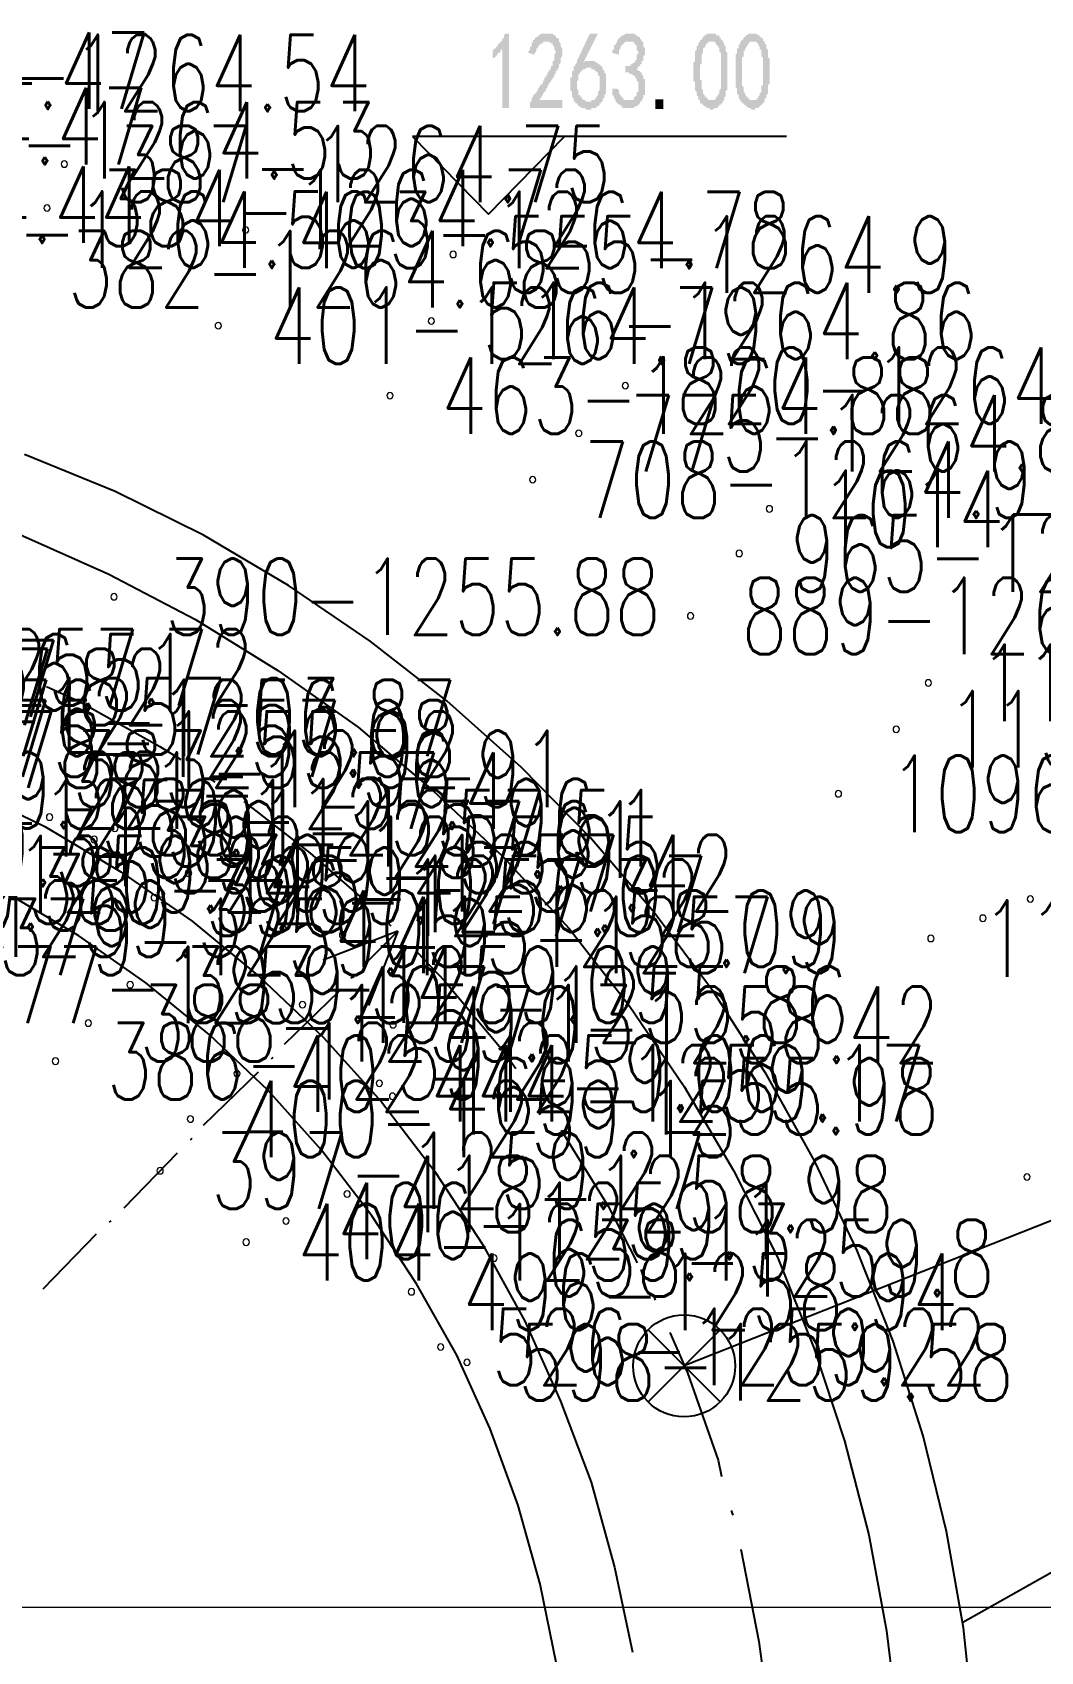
# Model space of a CAD drawing. Header units: millimetres. Extents: x 6156 to 7119, y 3162 to 3647.
# Drawn here: x 6953.5 to 6993.1, y 3519.4 to 3582.9 of the extents above; entities that cross this region are included whole.
import ezdxf
from ezdxf.enums import TextEntityAlignment as Align

# ---------------------------------------------------------------- set-up
doc = ezdxf.new("R2010")
doc.units = ezdxf.units.MM
doc.layers.add('图层1', color=7, linetype='Continuous')
doc.layers.add('点图2', color=30, linetype='Continuous', lineweight=5)
doc.styles.add('HBtxt', font='txt', dxfattribs={"width": 0.7, "bigfont": 'HZTXT'})

msp = doc.modelspace()

# ---------------------------------------------------------------- hatches: boundary and pattern name
at = {"layer": '图层1', "transparency": 33554559}
for points in [[(6971.949, 3582.328), (6971.949, 3582.265), (6971.949, 3582.265), (6971.886, 3582.265), (6971.886, 3582.201), (6971.886, 3582.201), (6971.822, 3582.138), (6971.822, 3582.138), (6971.759, 3582.138), (6971.759, 3582.074), (6971.759, 3582.074), (6971.695, 3582.011), (6971.695, 3582.011), (6971.632, 3581.947), (6971.632, 3581.947), (6971.568, 3581.947), (6971.568, 3581.884), (6971.568, 3581.884), (6971.568, 3582.201), (6971.568, 3582.265), (6971.632, 3582.265), (6971.632, 3582.265), (6971.632, 3582.328), (6971.695, 3582.328), (6971.695, 3582.392), (6971.759, 3582.392), (6971.759, 3582.455), (6971.759, 3582.455), (6971.822, 3582.519), (6971.822, 3582.519), (6971.822, 3582.519), (6971.886, 3582.582), (6971.886, 3582.582), (6971.949, 3582.646), (6971.949, 3582.646), (6971.949, 3582.709), (6972.013, 3582.709), (6972.013, 3582.773), (6972.013, 3582.773), (6972.013, 3582.836), (6972.076, 3582.9), (6972.076, 3582.9), (6972.203, 3582.9), (6972.203, 3579.979), (6971.949, 3579.979)], [(6973.029, 3580.042), (6973.029, 3580.106), (6973.029, 3580.169), (6973.029, 3580.169), (6973.029, 3580.233), (6973.092, 3580.233), (6973.092, 3580.296), (6973.092, 3580.296), (6973.092, 3580.36), (6973.156, 3580.423), (6973.156, 3580.423), (6973.156, 3580.487), (6973.219, 3580.487), (6973.219, 3580.487), (6973.219, 3580.55), (6973.219, 3580.55), (6973.283, 3580.55), (6973.283, 3580.614), (6973.283, 3580.614), (6973.346, 3580.677), (6973.346, 3580.677), (6973.346, 3580.741), (6973.346, 3580.741), (6973.41, 3580.804), (6973.41, 3580.804), (6973.41, 3580.868), (6973.473, 3580.868), (6973.473, 3580.931), (6973.537, 3580.931), (6973.537, 3580.995), (6973.537, 3581.058), (6973.6, 3581.058), (6973.6, 3581.122), (6973.6, 3581.185), (6973.664, 3581.185), (6973.664, 3581.249), (6973.727, 3581.312), (6973.727, 3581.312), (6973.727, 3581.376), (6973.791, 3581.439), (6973.791, 3581.439), (6973.791, 3581.503), (6973.854, 3581.503), (6973.854, 3581.566), (6973.854, 3581.566), (6973.854, 3581.63), (6973.918, 3581.63), (6973.918, 3581.693), (6973.918, 3581.693), (6973.918, 3581.757), (6973.918, 3581.757), (6973.918, 3581.82), (6973.981, 3581.82), (6973.981, 3581.884), (6973.981, 3581.884), (6973.981, 3581.947), (6973.981, 3582.011), (6973.981, 3582.011), (6973.981, 3582.074), (6974.045, 3582.138), (6974.045, 3582.138), (6974.045, 3582.201), (6974.045, 3582.201), (6973.981, 3582.265), (6973.981, 3582.328), (6973.981, 3582.328), (6973.981, 3582.392), (6973.981, 3582.392), (6973.918, 3582.455), (6973.918, 3582.455), (6973.918, 3582.518), (6973.854, 3582.518), (6973.854, 3582.518), (6973.791, 3582.582), (6973.791, 3582.582), (6973.727, 3582.582), (6973.727, 3582.582), (6973.664, 3582.582), (6973.664, 3582.582), (6973.6, 3582.582), (6973.6, 3582.582), (6973.537, 3582.582), (6973.537, 3582.518), (6973.537, 3582.518), (6973.473, 3582.518), (6973.473, 3582.518), (6973.41, 3582.455), (6973.41, 3582.455), (6973.41, 3582.455), (6973.346, 3582.392), (6973.346, 3582.392), (6973.346, 3582.328), (6973.283, 3582.328), (6973.283, 3582.265), (6973.283, 3582.265), (6973.283, 3582.201), (6973.219, 3582.138), (6973.219, 3582.138), (6973.219, 3582.074), (6972.965, 3582.138), (6972.965, 3582.201), (6973.029, 3582.265), (6973.029, 3582.265), (6973.029, 3582.328), (6973.029, 3582.392), (6973.092, 3582.392), (6973.092, 3582.455), (6973.092, 3582.455), (6973.092, 3582.518), (6973.156, 3582.582), (6973.156, 3582.582), (6973.156, 3582.645), (6973.156, 3582.645), (6973.219, 3582.645), (6973.219, 3582.709), (6973.219, 3582.709), (6973.283, 3582.772), (6973.283, 3582.772), (6973.346, 3582.772), (6973.346, 3582.836), (6973.346, 3582.836), (6973.41, 3582.836), (6973.41, 3582.836), (6973.473, 3582.899), (6973.473, 3582.899), (6973.537, 3582.899), (6973.537, 3582.899), (6973.6, 3582.899), (6973.6, 3582.899), (6973.664, 3582.899), (6973.664, 3582.899), (6973.727, 3582.899), (6973.727, 3582.899), (6973.791, 3582.899), (6973.791, 3582.899), (6973.854, 3582.899), (6973.854, 3582.899), (6973.854, 3582.899), (6973.918, 3582.899), (6973.918, 3582.899), (6973.981, 3582.836), (6973.981, 3582.836), (6974.045, 3582.836), (6974.045, 3582.772), (6974.045, 3582.772), (6974.045, 3582.772), (6974.108, 3582.709), (6974.108, 3582.709), (6974.172, 3582.709), (6974.172, 3582.645), (6974.172, 3582.582), (6974.172, 3582.582), (6974.235, 3582.518), (6974.235, 3582.518), (6974.235, 3582.455), (6974.235, 3582.455), (6974.235, 3582.392), (6974.299, 3582.328), (6974.299, 3582.328), (6974.299, 3582.265), (6974.299, 3582.201), (6974.299, 3582.201), (6974.299, 3582.138), (6974.299, 3582.074), (6974.299, 3582.074), (6974.299, 3582.011), (6974.299, 3582.011), (6974.235, 3581.947), (6974.235, 3581.947), (6974.235, 3581.884), (6974.235, 3581.82), (6974.235, 3581.82), (6974.235, 3581.757), (6974.235, 3581.757), (6974.172, 3581.693), (6974.172, 3581.63), (6974.172, 3581.63), (6974.172, 3581.566), (6974.108, 3581.503), (6974.108, 3581.503), (6974.108, 3581.439), (6974.108, 3581.439), (6974.045, 3581.439), (6974.045, 3581.376), (6974.045, 3581.376), (6974.045, 3581.376), (6974.045, 3581.312), (6973.981, 3581.312), (6973.981, 3581.249), (6973.981, 3581.249), (6973.981, 3581.185), (6973.918, 3581.185), (6973.918, 3581.185), (6973.918, 3581.122), (6973.918, 3581.122), (6973.854, 3581.058), (6973.854, 3581.058), (6973.854, 3580.995), (6973.791, 3580.995), (6973.791, 3580.931), (6973.791, 3580.931), (6973.727, 3580.868), (6973.727, 3580.804), (6973.727, 3580.804), (6973.664, 3580.741), (6973.664, 3580.741), (6973.664, 3580.677), (6973.6, 3580.614), (6973.6, 3580.614), (6973.537, 3580.55), (6973.537, 3580.487), (6973.537, 3580.487), (6973.473, 3580.423), (6973.473, 3580.36), (6973.41, 3580.36), (6973.41, 3580.296), (6974.299, 3580.296), (6974.299, 3579.979), (6973.029, 3579.979)], [(6976.267, 3580.741), (6976.458, 3580.741), (6976.458, 3580.741), (6976.521, 3580.677), (6976.521, 3580.614), (6976.521, 3580.614), (6976.521, 3580.55), (6976.521, 3580.55), (6976.585, 3580.487), (6976.585, 3580.487), (6976.585, 3580.423), (6976.648, 3580.423), (6976.648, 3580.36), (6976.648, 3580.36), (6976.712, 3580.36), (6976.712, 3580.296), (6976.775, 3580.296), (6976.775, 3580.296), (6976.839, 3580.296), (6976.839, 3580.296), (6976.902, 3580.296), (6976.902, 3580.296), (6976.902, 3580.296), (6976.966, 3580.296), (6976.966, 3580.296), (6977.029, 3580.296), (6977.029, 3580.296), (6977.093, 3580.296), (6977.093, 3580.36), (6977.093, 3580.36), (6977.156, 3580.423), (6977.156, 3580.423), (6977.22, 3580.487), (6977.22, 3580.487), (6977.22, 3580.487), (6977.22, 3580.55), (6977.22, 3580.55), (6977.22, 3580.614), (6977.283, 3580.614), (6977.283, 3580.677), (6977.283, 3580.741), (6977.283, 3580.741), (6977.283, 3580.804), (6977.283, 3580.868), (6977.283, 3580.868), (6977.283, 3580.931), (6977.283, 3580.931), (6977.283, 3580.995), (6977.22, 3581.058), (6977.22, 3581.058), (6977.22, 3581.122), (6977.22, 3581.122), (6977.156, 3581.185), (6977.156, 3581.185), (6977.156, 3581.249), (6977.156, 3581.249), (6977.093, 3581.249), (6977.093, 3581.249), (6977.029, 3581.312), (6977.029, 3581.312), (6977.029, 3581.312), (6976.966, 3581.312), (6976.966, 3581.312), (6976.902, 3581.376), (6976.902, 3581.376), (6976.839, 3581.376), (6976.775, 3581.376), (6976.775, 3581.376), (6976.775, 3581.63), (6976.775, 3581.63), (6976.839, 3581.63), (6976.902, 3581.63), (6976.902, 3581.63), (6976.966, 3581.63), (6976.966, 3581.693), (6977.029, 3581.693), (6977.029, 3581.693), (6977.029, 3581.693), (6977.093, 3581.757), (6977.093, 3581.757), (6977.156, 3581.757), (6977.156, 3581.82), (6977.156, 3581.82), (6977.156, 3581.82), (6977.22, 3581.884), (6977.22, 3581.884), (6977.22, 3581.947), (6977.22, 3581.947), (6977.22, 3582.011), (6977.22, 3582.011), (6977.22, 3582.074), (6977.283, 3582.138), (6977.283, 3582.201), (6977.283, 3582.201), (6977.22, 3582.265), (6977.22, 3582.265), (6977.22, 3582.328), (6977.22, 3582.392), (6977.22, 3582.392), (6977.22, 3582.455), (6977.156, 3582.455), (6977.156, 3582.519), (6977.156, 3582.519), (6977.093, 3582.519), (6977.093, 3582.582), (6977.029, 3582.582), (6977.029, 3582.582), (6977.029, 3582.582), (6976.966, 3582.582), (6976.966, 3582.582), (6976.902, 3582.582), (6976.902, 3582.582), (6976.839, 3582.582), (6976.839, 3582.582), (6976.775, 3582.582), (6976.775, 3582.582), (6976.775, 3582.582), (6976.712, 3582.519), (6976.712, 3582.519), (6976.712, 3582.519), (6976.648, 3582.455), (6976.648, 3582.455), (6976.648, 3582.455), (6976.585, 3582.392), (6976.585, 3582.328), (6976.585, 3582.328), (6976.521, 3582.265), (6976.521, 3582.265), (6976.521, 3582.201), (6976.521, 3582.138), (6976.521, 3582.074), (6976.267, 3582.138), (6976.267, 3582.201), (6976.267, 3582.265), (6976.331, 3582.265), (6976.331, 3582.328), (6976.331, 3582.328), (6976.331, 3582.392), (6976.331, 3582.455), (6976.394, 3582.455), (6976.394, 3582.519), (6976.394, 3582.519), (6976.458, 3582.582), (6976.458, 3582.582), (6976.458, 3582.646), (6976.458, 3582.646), (6976.521, 3582.709), (6976.521, 3582.709), (6976.521, 3582.709), (6976.585, 3582.772), (6976.585, 3582.772), (6976.648, 3582.836), (6976.648, 3582.836), (6976.648, 3582.836), (6976.712, 3582.836), (6976.712, 3582.836), (6976.775, 3582.899), (6976.775, 3582.899), (6976.839, 3582.899), (6976.839, 3582.899), (6976.902, 3582.899), (6976.966, 3582.899), (6976.966, 3582.899), (6977.029, 3582.899), (6977.029, 3582.899), (6977.093, 3582.899), (6977.093, 3582.899), (6977.156, 3582.899), (6977.156, 3582.836), (6977.156, 3582.836), (6977.22, 3582.836), (6977.22, 3582.836), (6977.283, 3582.772), (6977.283, 3582.772), (6977.347, 3582.772), (6977.347, 3582.709), (6977.347, 3582.709), (6977.41, 3582.646), (6977.41, 3582.646), (6977.41, 3582.582), (6977.474, 3582.582), (6977.474, 3582.519), (6977.474, 3582.519), (6977.474, 3582.455), (6977.474, 3582.455), (6977.474, 3582.392), (6977.474, 3582.392), (6977.537, 3582.328), (6977.537, 3582.265), (6977.537, 3582.265), (6977.537, 3582.201), (6977.537, 3582.138), (6977.537, 3582.138), (6977.537, 3582.074), (6977.474, 3582.011), (6977.474, 3582.011), (6977.474, 3582.011), (6977.474, 3581.947), (6977.474, 3581.884), (6977.474, 3581.884), (6977.474, 3581.82), (6977.41, 3581.82), (6977.41, 3581.757), (6977.41, 3581.757), (6977.41, 3581.693), (6977.347, 3581.693), (6977.347, 3581.63), (6977.283, 3581.63), (6977.283, 3581.566), (6977.283, 3581.566), (6977.22, 3581.503), (6977.22, 3581.503), (6977.22, 3581.503), (6977.283, 3581.439), (6977.283, 3581.439), (6977.347, 3581.439), (6977.347, 3581.376), (6977.347, 3581.376), (6977.41, 3581.376), (6977.41, 3581.312), (6977.41, 3581.312), (6977.474, 3581.249), (6977.474, 3581.249), (6977.474, 3581.185), (6977.474, 3581.185), (6977.474, 3581.122), (6977.537, 3581.122), (6977.537, 3581.058), (6977.537, 3581.058), (6977.537, 3580.995), (6977.537, 3580.931), (6977.537, 3580.931), (6977.537, 3580.868), (6977.537, 3580.804), (6977.537, 3580.741), (6977.537, 3580.741), (6977.537, 3580.677), (6977.537, 3580.614), (6977.537, 3580.614), (6977.537, 3580.55), (6977.537, 3580.487), (6977.474, 3580.487), (6977.474, 3580.423), (6977.474, 3580.423), (6977.474, 3580.36), (6977.474, 3580.36), (6977.41, 3580.296), (6977.41, 3580.233), (6977.41, 3580.233), (6977.347, 3580.233), (6977.347, 3580.169), (6977.347, 3580.169), (6977.347, 3580.169), (6977.283, 3580.106), (6977.283, 3580.106), (6977.22, 3580.042), (6977.22, 3580.042), (6977.156, 3580.042), (6977.156, 3580.042), (6977.093, 3579.979), (6977.093, 3579.979), (6977.093, 3579.979), (6977.029, 3579.979), (6977.029, 3579.979), (6976.966, 3579.979), (6976.966, 3579.979), (6976.902, 3579.979), (6976.902, 3579.979), (6976.839, 3579.979), (6976.839, 3579.979), (6976.775, 3579.979), (6976.775, 3579.979), (6976.712, 3579.979), (6976.712, 3579.979), (6976.648, 3579.979), (6976.648, 3580.042), (6976.585, 3580.042), (6976.585, 3580.042), (6976.585, 3580.106), (6976.521, 3580.106), (6976.521, 3580.106), (6976.458, 3580.169), (6976.458, 3580.169), (6976.458, 3580.169), (6976.394, 3580.233), (6976.394, 3580.233), (6976.394, 3580.296), (6976.394, 3580.296), (6976.331, 3580.36), (6976.331, 3580.36), (6976.331, 3580.423), (6976.331, 3580.423), (6976.267, 3580.487), (6976.267, 3580.55), (6976.267, 3580.55), (6976.267, 3580.614), (6976.267, 3580.677), (6976.267, 3580.677), (6976.267, 3580.741)]]:
    msp.add_hatch(color=256, dxfattribs=at).paths.add_polyline_path(points)
h = msp.add_hatch(color=256, dxfattribs=at)
h.paths.add_polyline_path([(6974.616, 3580.995), (6974.616, 3581.058), (6974.616, 3581.058), (6974.616, 3581.122), (6974.616, 3581.185), (6974.68, 3581.185), (6974.68, 3581.249), (6974.68, 3581.312), (6974.68, 3581.312), (6974.68, 3581.376), (6974.68, 3581.376), (6974.68, 3581.439), (6974.743, 3581.439), (6974.743, 3581.503), (6974.743, 3581.503), (6974.743, 3581.566), (6974.743, 3581.63), (6974.807, 3581.63), (6974.807, 3581.693), (6974.807, 3581.693), (6974.87, 3581.757), (6974.87, 3581.82), (6974.87, 3581.82), (6975.378, 3582.899), (6975.696, 3582.899), (6975.124, 3581.757), (6975.188, 3581.82), (6975.188, 3581.82), (6975.251, 3581.82), (6975.315, 3581.82), (6975.315, 3581.82), (6975.378, 3581.82), (6975.378, 3581.82), (6975.442, 3581.82), (6975.442, 3581.82), (6975.505, 3581.82), (6975.505, 3581.82), (6975.569, 3581.82), (6975.569, 3581.82), (6975.569, 3581.82), (6975.632, 3581.757), (6975.632, 3581.757), (6975.696, 3581.757), (6975.696, 3581.757), (6975.696, 3581.693), (6975.759, 3581.693), (6975.759, 3581.693), (6975.823, 3581.63), (6975.823, 3581.63), (6975.886, 3581.566), (6975.886, 3581.566), (6975.886, 3581.503), (6975.886, 3581.503), (6975.95, 3581.439), (6975.95, 3581.439), (6975.95, 3581.439), (6975.95, 3581.376), (6976.013, 3581.312), (6976.013, 3581.312), (6976.013, 3581.249), (6976.013, 3581.185), (6976.013, 3581.185), (6976.013, 3581.122), (6976.013, 3581.058), (6976.013, 3581.058), (6976.013, 3580.995), (6976.013, 3580.995), (6976.013, 3580.931), (6976.013, 3580.868), (6976.013, 3580.868), (6976.013, 3580.804), (6976.013, 3580.741), (6976.013, 3580.741), (6976.013, 3580.677), (6976.013, 3580.614), (6976.013, 3580.614), (6976.013, 3580.55), (6976.013, 3580.55), (6975.95, 3580.487), (6975.95, 3580.423), (6975.95, 3580.423), (6975.95, 3580.36), (6975.886, 3580.36), (6975.886, 3580.296), (6975.886, 3580.296), (6975.886, 3580.233), (6975.823, 3580.233), (6975.823, 3580.169), (6975.759, 3580.169), (6975.759, 3580.169), (6975.759, 3580.106), (6975.759, 3580.106), (6975.696, 3580.042), (6975.696, 3580.042), (6975.632, 3580.042), (6975.632, 3580.042), (6975.632, 3579.979), (6975.569, 3579.979), (6975.569, 3579.979), (6975.505, 3579.979), (6975.505, 3579.979), (6975.442, 3579.979), (6975.442, 3579.915), (6975.378, 3579.915), (6975.315, 3579.915), (6975.315, 3579.915), (6975.251, 3579.915), (6975.251, 3579.915), (6975.188, 3579.979), (6975.188, 3579.979), (6975.124, 3579.979), (6975.124, 3579.979), (6975.061, 3579.979), (6975.061, 3579.979), (6974.997, 3580.042), (6974.997, 3580.042), (6974.997, 3580.042), (6974.934, 3580.042), (6974.934, 3580.106), (6974.934, 3580.106), (6974.87, 3580.106), (6974.87, 3580.169), (6974.807, 3580.169), (6974.807, 3580.233), (6974.807, 3580.233), (6974.743, 3580.233), (6974.743, 3580.296), (6974.743, 3580.36), (6974.743, 3580.36), (6974.68, 3580.423), (6974.68, 3580.423), (6974.68, 3580.487), (6974.68, 3580.55), (6974.68, 3580.55), (6974.68, 3580.614), (6974.616, 3580.677), (6974.616, 3580.677), (6974.616, 3580.741), (6974.616, 3580.804), (6974.616, 3580.804), (6974.616, 3580.868), (6974.616, 3580.868), (6974.616, 3580.931), (6974.616, 3580.995), (6974.616, 3580.995)], flags=0)
h.paths.add_polyline_path([(6974.997, 3580.423), (6975.061, 3580.423), (6975.061, 3580.36), (6975.061, 3580.36), (6975.124, 3580.296), (6975.124, 3580.296), (6975.188, 3580.296), (6975.188, 3580.296), (6975.251, 3580.233), (6975.251, 3580.233), (6975.315, 3580.233), (6975.315, 3580.233), (6975.378, 3580.233), (6975.378, 3580.233), (6975.442, 3580.233), (6975.442, 3580.233), (6975.442, 3580.296), (6975.505, 3580.296), (6975.505, 3580.296), (6975.569, 3580.296), (6975.569, 3580.36), (6975.632, 3580.36), (6975.632, 3580.423), (6975.632, 3580.423), (6975.632, 3580.423), (6975.696, 3580.487), (6975.696, 3580.487), (6975.696, 3580.55), (6975.696, 3580.55), (6975.696, 3580.614), (6975.759, 3580.677), (6975.759, 3580.677), (6975.759, 3580.741), (6975.759, 3580.804), (6975.759, 3580.804), (6975.759, 3580.868), (6975.759, 3580.931), (6975.759, 3580.931), (6975.759, 3580.995), (6975.759, 3581.058), (6975.759, 3581.122), (6975.759, 3581.122), (6975.759, 3581.185), (6975.759, 3581.249), (6975.696, 3581.249), (6975.696, 3581.312), (6975.696, 3581.312), (6975.696, 3581.376), (6975.632, 3581.376), (6975.632, 3581.439), (6975.632, 3581.439), (6975.632, 3581.439), (6975.569, 3581.439), (6975.569, 3581.503), (6975.505, 3581.503), (6975.505, 3581.503), (6975.442, 3581.503), (6975.442, 3581.566), (6975.378, 3581.566), (6975.378, 3581.566), (6975.315, 3581.566), (6975.315, 3581.566), (6975.251, 3581.566), (6975.251, 3581.566), (6975.251, 3581.566), (6975.188, 3581.503), (6975.188, 3581.503), (6975.124, 3581.503), (6975.124, 3581.503), (6975.061, 3581.439), (6975.061, 3581.439), (6975.061, 3581.439), (6974.997, 3581.376), (6974.997, 3581.376), (6974.997, 3581.312), (6974.934, 3581.312), (6974.934, 3581.249), (6974.934, 3581.185), (6974.934, 3581.185), (6974.934, 3581.122), (6974.934, 3581.058), (6974.87, 3581.058), (6974.87, 3580.995), (6974.87, 3580.995), (6974.87, 3580.931), (6974.87, 3580.868), (6974.87, 3580.868), (6974.87, 3580.804), (6974.87, 3580.804), (6974.87, 3580.741), (6974.934, 3580.677), (6974.934, 3580.677), (6974.934, 3580.614), (6974.934, 3580.55), (6974.934, 3580.55), (6974.934, 3580.487), (6974.997, 3580.487), (6974.997, 3580.423), (6974.997, 3580.423)], flags=0)
h = msp.add_hatch(color=256, dxfattribs=at)
h.paths.add_polyline_path([(6979.442, 3581.63), (6979.442, 3581.63), (6979.442, 3581.693), (6979.442, 3581.757), (6979.506, 3581.82), (6979.506, 3581.884), (6979.506, 3581.884), (6979.506, 3581.947), (6979.506, 3582.011), (6979.506, 3582.011), (6979.506, 3582.074), (6979.506, 3582.138), (6979.506, 3582.138), (6979.506, 3582.201), (6979.506, 3582.201), (6979.569, 3582.265), (6979.569, 3582.265), (6979.569, 3582.328), (6979.569, 3582.328), (6979.569, 3582.392), (6979.633, 3582.455), (6979.633, 3582.455), (6979.633, 3582.519), (6979.633, 3582.519), (6979.696, 3582.582), (6979.696, 3582.582), (6979.696, 3582.646), (6979.76, 3582.646), (6979.76, 3582.709), (6979.76, 3582.709), (6979.823, 3582.709), (6979.823, 3582.773), (6979.823, 3582.773), (6979.887, 3582.836), (6979.887, 3582.836), (6979.95, 3582.836), (6979.95, 3582.836), (6979.95, 3582.9), (6980.014, 3582.9), (6980.014, 3582.9), (6980.077, 3582.9), (6980.077, 3582.9), (6980.141, 3582.9), (6980.141, 3582.9), (6980.204, 3582.9), (6980.204, 3582.9), (6980.268, 3582.9), (6980.268, 3582.9), (6980.331, 3582.9), (6980.331, 3582.836), (6980.395, 3582.836), (6980.395, 3582.836), (6980.458, 3582.836), (6980.458, 3582.773), (6980.458, 3582.773), (6980.522, 3582.709), (6980.522, 3582.709), (6980.522, 3582.646), (6980.585, 3582.646), (6980.585, 3582.582), (6980.585, 3582.582), (6980.649, 3582.519), (6980.649, 3582.519), (6980.649, 3582.455), (6980.649, 3582.455), (6980.712, 3582.392), (6980.712, 3582.328), (6980.712, 3582.328), (6980.712, 3582.265), (6980.712, 3582.265), (6980.712, 3582.201), (6980.776, 3582.138), (6980.776, 3582.138), (6980.776, 3582.074), (6980.776, 3582.074), (6980.776, 3582.011), (6980.776, 3581.947), (6980.776, 3581.947), (6980.776, 3581.884), (6980.776, 3581.884), (6980.776, 3581.82), (6980.776, 3581.757), (6980.776, 3581.757), (6980.776, 3581.693), (6980.776, 3581.63), (6980.776, 3581.63), (6980.776, 3581.566), (6980.776, 3581.503), (6980.776, 3581.439), (6980.776, 3581.439), (6980.776, 3581.376), (6980.776, 3581.312), (6980.776, 3581.312), (6980.776, 3581.249), (6980.776, 3581.185), (6980.776, 3581.185), (6980.776, 3581.122), (6980.776, 3581.058), (6980.776, 3580.995), (6980.776, 3580.931), (6980.776, 3580.931), (6980.776, 3580.868), (6980.776, 3580.804), (6980.776, 3580.804), (6980.776, 3580.741), (6980.776, 3580.677), (6980.712, 3580.677), (6980.712, 3580.614), (6980.712, 3580.614), (6980.712, 3580.55), (6980.712, 3580.487), (6980.712, 3580.487), (6980.712, 3580.423), (6980.649, 3580.423), (6980.649, 3580.36), (6980.649, 3580.36), (6980.649, 3580.296), (6980.585, 3580.233), (6980.585, 3580.233), (6980.585, 3580.169), (6980.522, 3580.169), (6980.522, 3580.169), (6980.522, 3580.106), (6980.458, 3580.106), (6980.458, 3580.042), (6980.395, 3580.042), (6980.395, 3580.042), (6980.395, 3579.979), (6980.331, 3579.979), (6980.331, 3579.979), (6980.268, 3579.979), (6980.268, 3579.979), (6980.204, 3579.915), (6980.204, 3579.915), (6980.141, 3579.915), (6980.141, 3579.915), (6980.077, 3579.915), (6980.077, 3579.979), (6980.077, 3579.979), (6980.014, 3579.979), (6980.014, 3579.979), (6979.95, 3579.979), (6979.95, 3580.042), (6979.95, 3580.042), (6979.887, 3580.042), (6979.887, 3580.042), (6979.823, 3580.106), (6979.823, 3580.106), (6979.76, 3580.169), (6979.76, 3580.169), (6979.696, 3580.169), (6979.696, 3580.233), (6979.696, 3580.233), (6979.696, 3580.296), (6979.633, 3580.296), (6979.633, 3580.36), (6979.633, 3580.36), (6979.633, 3580.423), (6979.633, 3580.423), (6979.569, 3580.487), (6979.569, 3580.487), (6979.569, 3580.55), (6979.569, 3580.614), (6979.569, 3580.614), (6979.506, 3580.677), (6979.506, 3580.741), (6979.506, 3580.741), (6979.506, 3580.804), (6979.506, 3580.868), (6979.506, 3580.868), (6979.506, 3580.931), (6979.506, 3580.931), (6979.506, 3580.995), (6979.506, 3580.995), (6979.442, 3581.058), (6979.442, 3581.058), (6979.442, 3581.122), (6979.442, 3581.122), (6979.442, 3581.185), (6979.442, 3581.249), (6979.442, 3581.312), (6979.442, 3581.312), (6979.442, 3581.376), (6979.442, 3581.439), (6979.442, 3581.503), (6979.442, 3581.503), (6979.442, 3581.566), (6979.442, 3581.63)], flags=0)
h.paths.add_polyline_path([(6979.76, 3581.693), (6979.696, 3581.693), (6979.696, 3581.63), (6979.696, 3581.566), (6979.696, 3581.503), (6979.696, 3581.503), (6979.696, 3581.439), (6979.696, 3581.376), (6979.696, 3581.312), (6979.696, 3581.312), (6979.696, 3581.249), (6979.696, 3581.185), (6979.696, 3581.185), (6979.696, 3581.122), (6979.696, 3581.122), (6979.76, 3581.058), (6979.76, 3580.995), (6979.76, 3580.995), (6979.76, 3580.931), (6979.76, 3580.868), (6979.76, 3580.868), (6979.76, 3580.804), (6979.76, 3580.804), (6979.76, 3580.741), (6979.823, 3580.677), (6979.823, 3580.677), (6979.823, 3580.614), (6979.823, 3580.55), (6979.823, 3580.55), (6979.887, 3580.487), (6979.887, 3580.487), (6979.887, 3580.423), (6979.95, 3580.423), (6979.95, 3580.423), (6979.95, 3580.36), (6979.95, 3580.36), (6980.014, 3580.36), (6980.014, 3580.296), (6980.077, 3580.296), (6980.077, 3580.296), (6980.077, 3580.296), (6980.141, 3580.296), (6980.141, 3580.296), (6980.204, 3580.296), (6980.204, 3580.296), (6980.268, 3580.296), (6980.268, 3580.296), (6980.268, 3580.296), (6980.331, 3580.36), (6980.331, 3580.36), (6980.331, 3580.423), (6980.395, 3580.423), (6980.395, 3580.423), (6980.395, 3580.487), (6980.458, 3580.55), (6980.458, 3580.55), (6980.458, 3580.614), (6980.458, 3580.677), (6980.458, 3580.677), (6980.522, 3580.741), (6980.522, 3580.741), (6980.522, 3580.804), (6980.522, 3580.868), (6980.522, 3580.868), (6980.522, 3580.931), (6980.522, 3580.931), (6980.522, 3580.995), (6980.522, 3581.058), (6980.522, 3581.122), (6980.522, 3581.122), (6980.522, 3581.185), (6980.522, 3581.249), (6980.522, 3581.249), (6980.522, 3581.312), (6980.522, 3581.312), (6980.522, 3581.376), (6980.522, 3581.439), (6980.522, 3581.503), (6980.522, 3581.503), (6980.522, 3581.566), (6980.522, 3581.63), (6980.522, 3581.63), (6980.522, 3581.693), (6980.522, 3581.757), (6980.522, 3581.757), (6980.522, 3581.82), (6980.522, 3581.884), (6980.522, 3581.884), (6980.522, 3581.947), (6980.522, 3581.947), (6980.522, 3582.011), (6980.522, 3582.074), (6980.522, 3582.074), (6980.522, 3582.138), (6980.458, 3582.201), (6980.458, 3582.201), (6980.458, 3582.265), (6980.458, 3582.265), (6980.458, 3582.328), (6980.395, 3582.392), (6980.395, 3582.392), (6980.395, 3582.392), (6980.395, 3582.455), (6980.331, 3582.455), (6980.331, 3582.519), (6980.331, 3582.519), (6980.268, 3582.582), (6980.268, 3582.582), (6980.268, 3582.582), (6980.204, 3582.582), (6980.204, 3582.582), (6980.141, 3582.582), (6980.141, 3582.582), (6980.141, 3582.582), (6980.077, 3582.582), (6980.077, 3582.582), (6980.014, 3582.582), (6980.014, 3582.519), (6979.95, 3582.519), (6979.95, 3582.455), (6979.95, 3582.455), (6979.887, 3582.392), (6979.887, 3582.392), (6979.887, 3582.328), (6979.887, 3582.328), (6979.823, 3582.328), (6979.823, 3582.265), (6979.823, 3582.265), (6979.823, 3582.201), (6979.823, 3582.138), (6979.823, 3582.138), (6979.76, 3582.074), (6979.76, 3582.011), (6979.76, 3582.011), (6979.76, 3581.947), (6979.76, 3581.884), (6979.76, 3581.884), (6979.76, 3581.82), (6979.76, 3581.757), (6979.76, 3581.693)], flags=0)
h = msp.add_hatch(color=256, dxfattribs=at)
h.paths.add_polyline_path([(6981.093, 3581.63), (6981.093, 3581.63), (6981.093, 3581.693), (6981.093, 3581.757), (6981.093, 3581.82), (6981.093, 3581.884), (6981.093, 3581.884), (6981.093, 3581.947), (6981.093, 3582.011), (6981.093, 3582.011), (6981.093, 3582.074), (6981.157, 3582.138), (6981.157, 3582.138), (6981.157, 3582.201), (6981.157, 3582.201), (6981.157, 3582.265), (6981.157, 3582.265), (6981.157, 3582.328), (6981.22, 3582.328), (6981.22, 3582.392), (6981.22, 3582.455), (6981.22, 3582.455), (6981.284, 3582.519), (6981.284, 3582.519), (6981.284, 3582.582), (6981.284, 3582.582), (6981.347, 3582.646), (6981.347, 3582.646), (6981.411, 3582.709), (6981.411, 3582.709), (6981.411, 3582.709), (6981.411, 3582.773), (6981.474, 3582.773), (6981.474, 3582.836), (6981.538, 3582.836), (6981.538, 3582.836), (6981.538, 3582.836), (6981.601, 3582.9), (6981.601, 3582.9), (6981.665, 3582.9), (6981.665, 3582.9), (6981.728, 3582.9), (6981.728, 3582.9), (6981.792, 3582.9), (6981.792, 3582.9), (6981.855, 3582.9), (6981.855, 3582.9), (6981.919, 3582.9), (6981.919, 3582.9), (6981.982, 3582.836), (6981.982, 3582.836), (6982.046, 3582.836), (6982.046, 3582.836), (6982.046, 3582.773), (6982.109, 3582.773), (6982.109, 3582.709), (6982.173, 3582.709), (6982.173, 3582.646), (6982.173, 3582.646), (6982.236, 3582.582), (6982.236, 3582.582), (6982.236, 3582.519), (6982.236, 3582.519), (6982.3, 3582.455), (6982.3, 3582.455), (6982.3, 3582.392), (6982.3, 3582.328), (6982.3, 3582.328), (6982.363, 3582.265), (6982.363, 3582.265), (6982.363, 3582.201), (6982.363, 3582.138), (6982.363, 3582.138), (6982.363, 3582.074), (6982.363, 3582.074), (6982.363, 3582.011), (6982.363, 3581.947), (6982.427, 3581.947), (6982.427, 3581.884), (6982.427, 3581.884), (6982.427, 3581.82), (6982.427, 3581.757), (6982.427, 3581.757), (6982.427, 3581.693), (6982.427, 3581.63), (6982.427, 3581.63), (6982.427, 3581.566), (6982.427, 3581.503), (6982.427, 3581.439), (6982.427, 3581.439), (6982.427, 3581.376), (6982.427, 3581.312), (6982.427, 3581.312), (6982.427, 3581.249), (6982.427, 3581.185), (6982.427, 3581.185), (6982.427, 3581.122), (6982.427, 3581.058), (6982.427, 3580.995), (6982.427, 3580.931), (6982.427, 3580.931), (6982.363, 3580.868), (6982.363, 3580.804), (6982.363, 3580.804), (6982.363, 3580.741), (6982.363, 3580.677), (6982.363, 3580.677), (6982.363, 3580.614), (6982.363, 3580.614), (6982.363, 3580.55), (6982.3, 3580.487), (6982.3, 3580.487), (6982.3, 3580.423), (6982.3, 3580.423), (6982.3, 3580.36), (6982.236, 3580.36), (6982.236, 3580.296), (6982.236, 3580.233), (6982.236, 3580.233), (6982.173, 3580.169), (6982.173, 3580.169), (6982.173, 3580.169), (6982.109, 3580.106), (6982.109, 3580.106), (6982.046, 3580.042), (6982.046, 3580.042), (6982.046, 3580.042), (6981.982, 3579.979), (6981.982, 3579.979), (6981.919, 3579.979), (6981.919, 3579.979), (6981.855, 3579.979), (6981.855, 3579.915), (6981.792, 3579.915), (6981.792, 3579.915), (6981.728, 3579.915), (6981.728, 3579.915), (6981.665, 3579.979), (6981.665, 3579.979), (6981.665, 3579.979), (6981.601, 3579.979), (6981.601, 3579.979), (6981.538, 3580.042), (6981.538, 3580.042), (6981.474, 3580.042), (6981.474, 3580.042), (6981.474, 3580.106), (6981.411, 3580.106), (6981.411, 3580.169), (6981.347, 3580.169), (6981.347, 3580.169), (6981.347, 3580.233), (6981.284, 3580.233), (6981.284, 3580.296), (6981.284, 3580.296), (6981.22, 3580.36), (6981.22, 3580.36), (6981.22, 3580.423), (6981.22, 3580.423), (6981.22, 3580.487), (6981.22, 3580.487), (6981.157, 3580.55), (6981.157, 3580.614), (6981.157, 3580.614), (6981.157, 3580.677), (6981.157, 3580.741), (6981.157, 3580.741), (6981.093, 3580.804), (6981.093, 3580.868), (6981.093, 3580.868), (6981.093, 3580.931), (6981.093, 3580.931), (6981.093, 3580.995), (6981.093, 3580.995), (6981.093, 3581.058), (6981.093, 3581.058), (6981.093, 3581.122), (6981.093, 3581.122), (6981.093, 3581.185), (6981.093, 3581.249), (6981.093, 3581.312), (6981.093, 3581.312), (6981.093, 3581.376), (6981.093, 3581.439), (6981.093, 3581.503), (6981.093, 3581.503), (6981.093, 3581.566), (6981.093, 3581.63)], flags=0)
h.paths.add_polyline_path([(6981.347, 3581.693), (6981.347, 3581.693), (6981.347, 3581.63), (6981.347, 3581.566), (6981.347, 3581.503), (6981.347, 3581.503), (6981.347, 3581.439), (6981.347, 3581.376), (6981.347, 3581.312), (6981.347, 3581.312), (6981.347, 3581.249), (6981.347, 3581.185), (6981.347, 3581.185), (6981.347, 3581.122), (6981.347, 3581.122), (6981.347, 3581.058), (6981.347, 3580.995), (6981.347, 3580.995), (6981.347, 3580.931), (6981.347, 3580.868), (6981.347, 3580.868), (6981.411, 3580.804), (6981.411, 3580.804), (6981.411, 3580.741), (6981.411, 3580.677), (6981.411, 3580.677), (6981.411, 3580.614), (6981.474, 3580.55), (6981.474, 3580.55), (6981.474, 3580.487), (6981.474, 3580.487), (6981.538, 3580.423), (6981.538, 3580.423), (6981.538, 3580.423), (6981.601, 3580.36), (6981.601, 3580.36), (6981.601, 3580.36), (6981.665, 3580.296), (6981.665, 3580.296), (6981.728, 3580.296), (6981.728, 3580.296), (6981.728, 3580.296), (6981.792, 3580.296), (6981.792, 3580.296), (6981.855, 3580.296), (6981.855, 3580.296), (6981.855, 3580.296), (6981.919, 3580.296), (6981.919, 3580.36), (6981.982, 3580.36), (6981.982, 3580.423), (6981.982, 3580.423), (6981.982, 3580.423), (6982.046, 3580.487), (6982.046, 3580.55), (6982.046, 3580.55), (6982.109, 3580.614), (6982.109, 3580.677), (6982.109, 3580.677), (6982.109, 3580.741), (6982.109, 3580.741), (6982.109, 3580.804), (6982.109, 3580.868), (6982.173, 3580.868), (6982.173, 3580.931), (6982.173, 3580.931), (6982.173, 3580.995), (6982.173, 3581.058), (6982.173, 3581.122), (6982.173, 3581.122), (6982.173, 3581.185), (6982.173, 3581.249), (6982.173, 3581.249), (6982.173, 3581.312), (6982.173, 3581.312), (6982.173, 3581.376), (6982.173, 3581.439), (6982.173, 3581.503), (6982.173, 3581.503), (6982.173, 3581.566), (6982.173, 3581.63), (6982.173, 3581.63), (6982.173, 3581.693), (6982.173, 3581.757), (6982.173, 3581.757), (6982.173, 3581.82), (6982.173, 3581.884), (6982.173, 3581.884), (6982.173, 3581.947), (6982.173, 3581.947), (6982.109, 3582.011), (6982.109, 3582.074), (6982.109, 3582.074), (6982.109, 3582.138), (6982.109, 3582.201), (6982.109, 3582.201), (6982.109, 3582.265), (6982.046, 3582.265), (6982.046, 3582.328), (6982.046, 3582.392), (6982.046, 3582.392), (6982.046, 3582.392), (6981.982, 3582.455), (6981.982, 3582.455), (6981.982, 3582.519), (6981.919, 3582.519), (6981.919, 3582.582), (6981.855, 3582.582), (6981.855, 3582.582), (6981.855, 3582.582), (6981.792, 3582.582), (6981.792, 3582.582), (6981.728, 3582.582), (6981.728, 3582.582), (6981.728, 3582.582), (6981.665, 3582.582), (6981.665, 3582.582), (6981.601, 3582.519), (6981.601, 3582.519), (6981.601, 3582.455), (6981.538, 3582.455), (6981.538, 3582.392), (6981.538, 3582.392), (6981.474, 3582.328), (6981.474, 3582.328), (6981.474, 3582.328), (6981.474, 3582.265), (6981.474, 3582.265), (6981.411, 3582.201), (6981.411, 3582.138), (6981.411, 3582.138), (6981.411, 3582.074), (6981.411, 3582.011), (6981.411, 3582.011), (6981.347, 3581.947), (6981.347, 3581.884), (6981.347, 3581.884), (6981.347, 3581.82), (6981.347, 3581.757), (6981.347, 3581.693)], flags=0)

# ---------------------------------------------------------------- linework, layer by layer
for p, q in [((6980.491, 3532.043), (6977.662, 3529.214)), ((6977.662, 3532.043), (6980.491, 3529.214))]:
    msp.add_line(p, q)
msp.add_circle((6979.076, 3530.629), 2)
at = {"layer": '图层1', "lineweight": -3}
for p, q in [((6983.088, 3578.867), (6968.421, 3578.867)), ((6968.421, 3578.867), (6971.405, 3575.819)), ((6971.405, 3575.819), (6974.39, 3578.867)), ((6956.765, 3564.93), (6953.209, 3566.391)), ((6960.225, 3563.216), (6956.765, 3564.93)), ((6953.019, 3563.248), (6956.511, 3561.692)), ((6963.559, 3561.247), (6960.225, 3563.216)), ((6956.511, 3561.692), (6959.908, 3559.914)), ((6966.765, 3559.057), (6963.559, 3561.247)), ((6959.908, 3559.914), (6963.146, 3557.914)), ((6969.782, 3556.708), (6966.765, 3559.057)), ((6963.146, 3557.914), (6966.289, 3555.692)), ((6954.066, 3557.279), (6955.336, 3556.708)), ((6955.336, 3556.708), (6958.511, 3554.93)), ((6972.702, 3554.104), (6969.782, 3556.708)), ((6966.289, 3555.692), (6969.21, 3553.215)), ((6958.511, 3554.93), (6959.336, 3554.422)), ((6975.401, 3551.342), (6972.702, 3554.104)), ((6950.955, 3553.279), (6954.003, 3551.787)), ((6960.479, 3553.66), (6960.67, 3553.533)), ((6969.21, 3553.215), (6971.972, 3550.612)), ((6961.813, 3552.771), (6964.416, 3550.739)), ((6954.003, 3551.787), (6956.987, 3550.009)), ((6977.909, 3548.421), (6975.401, 3551.342)), ((6964.416, 3550.739), (6966.448, 3548.961)), ((6971.972, 3550.612), (6974.575, 3547.786)), ((6956.987, 3550.009), (6959.781, 3548.072)), ((6955.336, 3547.501), (6952.606, 3549.12)), ((6959.781, 3548.072), (6962.416, 3545.913)), ((6980.227, 3545.31), (6977.909, 3548.421)), ((6957.971, 3545.659), (6955.336, 3547.501)), ((6967.845, 3547.691), (6964.924, 3546.548)), ((6966.575, 3546.421), (6967.845, 3547.691)), ((6967.845, 3547.691), (6966.702, 3544.77)), ((6967.591, 3547.882), (6967.464, 3548.009)), ((6974.575, 3547.786), (6976.925, 3544.77)), ((6968.607, 3546.866), (6969.686, 3545.723)), ((6960.448, 3543.627), (6957.971, 3545.659)), ((6962.416, 3545.913), (6964.924, 3543.532)), ((6966.003, 3545.85), (6966.13, 3545.913)), ((6969.686, 3545.723), (6972.036, 3542.929)), ((6963.4, 3543.246), (6965.559, 3545.342)), ((6982.322, 3542.04), (6980.227, 3545.31)), ((6976.925, 3544.77), (6979.084, 3541.595)), ((6962.765, 3541.437), (6960.448, 3543.627)), ((6964.924, 3543.532), (6967.21, 3540.992)), ((6962.892, 3542.675), (6962.956, 3542.738)), ((6972.036, 3542.929), (6972.48, 3542.294)), ((6960.225, 3540.072), (6962.384, 3542.167)), ((7007.925, 3542.054), (6979.076, 3530.629)), ((6984.195, 3538.675), (6982.322, 3542.04)), ((6964.861, 3539.087), (6962.765, 3541.437)), ((6973.306, 3541.151), (6973.433, 3541.024)), ((6979.084, 3541.595), (6981.02, 3538.294)), ((6967.21, 3540.992), (6969.305, 3538.262)), ((6974.258, 3539.881), (6976.099, 3536.897)), ((6959.717, 3539.5), (6959.781, 3539.564)), ((6957.114, 3536.833), (6959.209, 3538.992)), ((6966.829, 3536.516), (6964.861, 3539.087)), ((6985.846, 3535.182), (6984.195, 3538.675)), ((6969.305, 3538.262), (6971.178, 3535.373)), ((6981.02, 3538.294), (6982.735, 3534.897)), ((6976.099, 3536.897), (6977.242, 3534.674)), ((6956.543, 3536.262), (6956.606, 3536.325)), ((6968.575, 3533.849), (6966.829, 3536.516)), ((6953.939, 3533.658), (6956.035, 3535.817)), ((6971.178, 3535.373), (6972.829, 3532.389)), ((6982.735, 3534.897), (6984.163, 3531.341)), ((6987.275, 3531.595), (6985.846, 3535.182)), ((6970.162, 3531.055), (6968.575, 3533.849)), ((6977.877, 3533.404), (6977.941, 3533.214)), ((6972.829, 3532.389), (6974.226, 3529.245)), ((6978.512, 3531.944), (6979.211, 3530.357)), ((6988.449, 3527.88), (6987.275, 3531.595)), ((6971.464, 3528.166), (6970.162, 3531.055)), ((6984.163, 3531.341), (6985.37, 3527.69)), ((6979.211, 3530.357), (6980.417, 3526.928)), ((6974.226, 3529.245), (6975.433, 3526.071)), ((6990.005, 3520.578), (7004.038, 3528.452)), ((6972.575, 3525.15), (6971.464, 3528.166)), ((6989.37, 3524.134), (6988.449, 3527.88)), ((6985.37, 3527.69), (6986.322, 3524.007)), ((6980.417, 3526.928), (6980.544, 3526.293)), ((6975.433, 3526.071), (6976.353, 3522.737)), ((6973.433, 3522.07), (6972.575, 3525.15)), ((6980.925, 3524.959), (6980.989, 3524.769)), ((6986.322, 3524.007), (6987.021, 3520.229)), ((6990.037, 3520.356), (6989.37, 3524.134)), ((6981.306, 3523.436), (6982.004, 3519.816)), ((6976.353, 3522.737), (6977.052, 3519.404)), ((6974.067, 3518.927), (6973.433, 3522.07)), ((6987.021, 3520.229), (6987.465, 3516.451)), ((6990.449, 3516.483), (6990.037, 3520.356)), ((6982.004, 3519.816), (6982.322, 3517.53))]:
    msp.add_line(p, q, dxfattribs=at)
at = {"layer": '图层1', "lineweight": -3, "transparency": 33554559}
msp.add_solid([(6978.263, 3579.946), (6977.945, 3579.946), (6978.263, 3580.327), (6977.945, 3580.327)], dxfattribs=at)
at = {"layer": '点图2'}
msp.add_line((6835.788, 3521.157), (7118.974, 3521.157), dxfattribs=at)
for centre, start, end in [((6954.768, 3577.78), 0, 180), ((6954.768, 3577.78), 180, 0), ((6954.091, 3576.057), 0, 180), ((6954.091, 3576.057), 180, 0), ((6961.88, 3575.193), 0, 180), ((6961.88, 3575.193), 180, 0), ((6970.017, 3574.235), 0, 180), ((6970.017, 3574.235), 180, 0), ((6960.806, 3571.44), 0, 180), ((6969.163, 3571.622), 0, 180), ((6969.163, 3571.622), 180, 0), ((6960.806, 3571.44), 180, 0), ((6976.771, 3569.085), 0, 180), ((6976.771, 3569.085), 180, 0), ((6967.54, 3568.696), 0, 180), ((6967.54, 3568.696), 180, 0), ((6974.944, 3567.219), 0, 180), ((6974.944, 3567.219), 180, 0), ((6973.139, 3565.397), 0, 180), ((6973.139, 3565.397), 180, 0), ((6982.423, 3564.252), 0, 180), ((6982.423, 3564.252), 180, 0), ((6981.239, 3562.504), 0, 180), ((6981.239, 3562.504), 180, 0), ((6956.717, 3560.805), 0, 180), ((6956.717, 3560.805), 180, 0), ((6979.33, 3560.053), 0, 180), ((6979.33, 3560.053), 180, 0), ((6988.656, 3557.427), 0, 180), ((6988.656, 3557.427), 180, 0), ((6987.395, 3555.604), 0, 180), ((6987.395, 3555.604), 180, 0), ((6985.129, 3553.075), 0, 180), ((6985.129, 3553.075), 180, 0), ((6954.188, 3552.161), 0, 180), ((6954.188, 3552.161), 180, 0), ((6955.938, 3551.282), 0, 180), ((6955.938, 3551.282), 180, 0), ((6956.751, 3551.721), 0, 180), ((6956.751, 3551.721), 180, 0), ((6956.844, 3550.677), 0, 180), ((6956.844, 3550.677), 180, 0), ((6959.639, 3549.963), 0, 180), ((6959.639, 3549.963), 180, 0), ((6958.295, 3549), 0, 180), ((6958.295, 3549), 180, 0), ((6958.58, 3549.147), 0, 180), ((6958.58, 3549.147), 180, 0), ((6992.658, 3548.946), 0, 180), ((6992.658, 3548.946), 180, 0), ((6990.794, 3548.192), 0, 180), ((6990.794, 3548.192), 180, 0), ((6963.349, 3547.784), 0, 180), ((6963.349, 3547.784), 180, 0), ((6965.681, 3547.538), 0, 180), ((6965.681, 3547.538), 180, 0), ((6988.755, 3547.399), 0, 180), ((6988.755, 3547.399), 180, 0), ((6957.351, 3545.583), 0, 180), ((6957.351, 3545.583), 180, 0), ((6964.11, 3544.804), 0, 180), ((6964.11, 3544.804), 180, 0), ((6955.708, 3544.078), 0, 180), ((6955.708, 3544.078), 180, 0), ((6967.662, 3544.012), 0, 180), ((6967.662, 3544.012), 180, 0), ((6954.422, 3542.585), 0, 180), ((6954.422, 3542.585), 180, 0), ((6961.539, 3542.097), 0, 180), ((6961.539, 3542.097), 180, 0), ((6967.121, 3541.716), 0, 180), ((6967.121, 3541.716), 180, 0), ((6967.641, 3541.208), 0, 180), ((6967.641, 3541.208), 180, 0), ((6959.714, 3540.313), 0, 180), ((6959.714, 3540.313), 180, 0), ((6958.525, 3538.285), 0, 180), ((6958.525, 3538.285), 180, 0), ((6992.523, 3538.041), 0, 180), ((6992.523, 3538.041), 180, 0), ((6965.859, 3537.374), 0, 180), ((6965.859, 3537.374), 180, 0), ((6963.461, 3536.315), 0, 180), ((6963.461, 3536.315), 180, 0), ((6961.901, 3535.484), 0, 180), ((6961.901, 3535.484), 180, 0), ((6971.614, 3534.857), 0, 180), ((6971.614, 3534.857), 180, 0), ((6968.383, 3533.537), 0, 180), ((6968.383, 3533.537), 180, 0), ((6969.53, 3531.37), 0, 180), ((6969.53, 3531.37), 180, 0), ((6970.563, 3530.768), 0, 180), ((6970.563, 3530.768), 180, 0)]:
    msp.add_arc(centre, 0.125, start, end, dxfattribs=at)

# ---------------------------------------------------------------- texts
at = {"layer": '点图2', "style": 'HBtxt', "width": 0.7}
for s, p in [('363-1264.47', (6938.736, 3581.448)), ('372-1264.54', (6947.35, 3581.352)), ('362-1264.47', (6938.618, 3579.27)), ('374-1264.53', (6947.612, 3578.714)), ('387-1264.75', (6956.768, 3577.78)), ('360-1264.44', (6938.507, 3576.19)), ('384-1264.72', (6956.091, 3576.057)), ('373-1264.56', (6947.522, 3575.207)), ('403-1264.78', (6963.88, 3575.193)), ('555-1264.9', (6972.017, 3574.235)), ('382-1264.68', (6954.894, 3573.66)), ('401-1264.79', (6962.806, 3571.44)), ('516-1264.86', (6971.163, 3571.622)), ('820-1264.86', (6978.771, 3569.085)), ('463-1264.88', (6969.54, 3568.696)), ('775-1264.87', (6976.944, 3567.219)), ('708-1264.9', (6975.139, 3565.397)), ('1014-1264.95', (6984.423, 3564.252)), ('965-1264.88', (6983.239, 3562.504)), ('390-1255.88', (6958.717, 3560.805)), ('889-1264.79', (6981.33, 3560.053)), ('367-1257.72', (6942.787, 3558.033)), ('358-1256.77', (6935.171, 3557.597)), ('366-1256.51', (6940.296, 3557.839)), ('1151-1264.97', (6990.656, 3557.427)), ('365-1257.82', (6939.44, 3557.267)), ('371-1257.03', (6946.232, 3556.116)), ('376-1256.87', (6950.726, 3556.047)), ('1130-1264.88', (6989.395, 3555.604)), ('375-1257.08', (6950.702, 3555.245)), ('378-1255.92', (6950.918, 3554.81)), ('383-1256.91', (6955.075, 3554.055)), ('364-1259.22', (6939.356, 3553.219)), ('381-1257.4', (6954.586, 3553.198)), ('1096-1264.8', (6987.129, 3553.075)), ('370-1259.1', (6946.115, 3552.121)), ('385-1255.96', (6956.188, 3552.161)), ('391-1257.51', (6958.751, 3551.721)), ('389-1257.61', (6957.938, 3551.282)), ('361-1259.31', (6938.537, 3550.946)), ('392-1255.95', (6958.844, 3550.677)), ('369-1259.24', (6945.109, 3549.923)), ('399-1257.42', (6961.639, 3549.963)), ('359-1259.38', (6938.049, 3549.209)), ('380-1259.07', (6953.331, 3549.471)), ('398-1256.07', (6960.58, 3549.147)), ('396-1257.32', (6960.295, 3549)), ('368-1259.37', (6944.134, 3548.175)), ('379-1259.19', (6952.172, 3547.457)), ('405-1258.09', (6965.349, 3547.784)), ('415-1257.9', (6967.681, 3547.538)), ('1155-1264.76', (6990.755, 3547.399)), ('377-1259.34', (6950.89, 3545.579)), ('393-1259.09', (6959.351, 3545.583)), ('407-1255.86', (6966.11, 3544.804)), ('388-1259.13', (6957.708, 3544.078)), ('470-1258.42', (6969.662, 3544.012)), ('386-1259.2', (6956.422, 3542.585)), ('402-1259.06', (6963.539, 3542.097)), ('444-1259.17', (6969.121, 3541.716)), ('469-1255.98', (6969.641, 3541.208)), ('400-1259.15', (6961.714, 3540.313)), ('397-1259.27', (6960.525, 3538.285)), ('418-1258.98', (6967.859, 3537.374)), ('406-1259.1', (6965.461, 3536.315)), ('404-1259.13', (6963.901, 3535.484)), ('638-1259.8', (6973.614, 3534.857)), ('496-1258.94', (6970.383, 3533.537)), ('526-1259.22', (6971.53, 3531.37)), ('598-1259.58', (6972.563, 3530.768))]:
    msp.add_text(s, height=3, dxfattribs=at).set_placement(p, align=Align.MIDDLE_LEFT)

doc.saveas('drawing.dxf')
